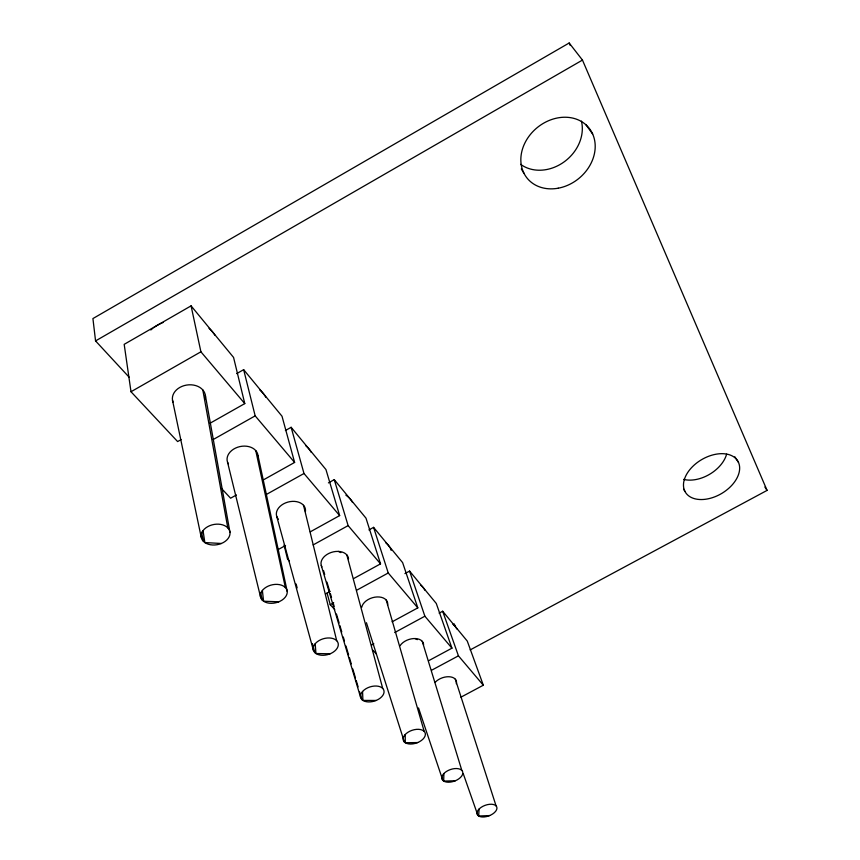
<?xml version="1.0" encoding="UTF-8"?>
<svg xmlns="http://www.w3.org/2000/svg" width="860" height="860" viewBox="0 0 860 860"><rect width="100%" height="100%" fill="white"/><g stroke="black" fill="none" stroke-linecap="round" stroke-linejoin="round"><path stroke-width="1.29" d="M443.889 773.527L443.685 781.084L455.348 780.762M479.084 809.013L478.665 816.011L489.662 815.57M470.14 649.923L767.077 490.393L582.467 60.082L569.169 43L92.923 318.565L95.557 340.915L129.28 377.357M95.557 340.915L582.467 60.082M210.044 423.238L244.777 403.598L233.565 357.427L191.081 305.859L124.184 344.344L130.999 391.741L177.622 441.567L181.095 439.611M130.999 391.741L200.907 351.804L191.081 305.859M236.694 373.616L243.649 369.66L282.015 416.229L294.614 462.433L263.192 479.998M213.162 439.557L255.173 415.864L243.649 369.66M285.391 430.537L291.142 427.302L325.951 469.56L339.646 515.591L310.245 531.846M236.425 494.952L230.598 498.209L221.482 488.458M265.933 494.704L303.988 473.494L291.142 427.302M328.423 482.879L334.26 479.643L365.994 518.161L380.529 563.859L353.6 578.597M278.489 549.4L285.552 545.498M313.169 544.907L348.128 525.611L334.26 479.643M368.918 529.932L373.573 527.363L402.63 562.623L417.81 607.87L392.085 621.823M325.51 593.97L330.186 591.411M327.069 593.056L330.219 604.688L333.702 602.785M356.911 590.1L388.247 572.975L417.81 607.87M404.91 573.62L409.586 571.072L436.278 603.462L451.941 648.171L428.506 660.792M371.52 645.107L373.842 643.85M394.719 632.541L424.872 616.212L451.941 648.171M439.148 613.148L442.674 611.234L467.281 641.098L483.32 685.216L460.928 697.18M431.688 670.198L458.434 655.836L483.32 685.216M417.68 742.567L405.275 742.728L404.361 741.997L366.435 622.715M376.153 700.459L362.909 700.416L361.899 699.61L359.62 691.945M330.143 653.793L315.942 653.514L314.835 652.611L312.352 643.549M278.866 601.796L263.579 601.226L262.343 600.216L260.451 592.433M221.375 543.488L204.841 542.563L203.454 541.424L201.552 532.275M415.047 638.55L417.315 639.646M338.539 551.421L340.829 552.604M477.891 815.409L478.665 816.011A10.47 5.601 -20.4 0 0 495.704 811.227A10.47 5.601 -20.4 0 0 487.298 804.68A10.47 5.601 -20.4 0 0 477.891 815.409L463.293 773.807M442.846 780.418L443.685 781.084A10.976 6.127 -19.6 0 0 461.616 776.161A10.976 6.127 -19.6 0 0 452.467 768.958A10.976 6.127 -19.6 0 0 442.846 780.418L418.519 707.93M289.336 560.989L287.519 559.054L284.079 545.079M330.219 604.688L334.712 609.493M372.81 650.214L376.411 654.062M200.907 351.804L244.777 403.598M255.173 415.864L294.614 462.433M303.988 473.494L339.646 515.591M348.128 525.611L380.529 563.859M585.832 124.603L592.68 134.074M173 402.093A16.619 12.825 -7.8 0 1 182.073 386.344A16.619 12.825 -7.8 0 1 202.809 389.924L204.046 391.633A16.619 12.825 -7.8 0 1 205.11 399.459M228.319 463.841A15.641 11.621 -11.6 0 1 235.403 448.146A15.641 11.621 -11.6 0 1 255.764 450.597L256.871 452.134A15.641 11.621 -11.6 0 1 258 457.434M278.414 519.246A14.803 10.556 -14.3 0 1 283.499 503.885A14.803 10.556 -14.3 0 1 303.526 505.304L304.515 506.701A14.803 10.556 -14.3 0 1 305.418 511.539M321.877 566.826A14.061 9.621 -16.2 0 1 328.971 553.367A14.061 9.621 -16.2 0 1 346.806 554.893L347.698 556.162A14.061 9.621 -16.2 0 1 348.515 559.054M361.727 607.321A13.405 8.804 -17.7 0 1 372.38 597.743A13.405 8.804 -17.7 0 1 386.215 600.033L387.021 601.204A13.405 8.804 -17.7 0 1 387.581 605.3M400.094 645.656A12.803 8.084 -18.8 0 1 411.177 638.883A12.803 8.084 -18.8 0 1 422.249 641.313L422.98 642.388A12.803 8.084 -18.8 0 1 423.561 644.85M435.214 682.281A12.266 7.439 -19.7 0 1 455.327 679.207L455.993 680.196A12.266 7.439 -19.7 0 1 456.294 683.721M764.873 487.05L767.077 490.393M734.849 456.8L738.493 462.422A30.487 19.662 -30.5 0 1 705.039 499.316A30.487 19.662 -30.5 0 1 691.161 468.077A30.487 19.662 -30.5 0 1 738.493 462.422M521.278 168.915L523.966 173.301M683.571 489.082L684.915 491.372M569.169 43L570.234 45.462M454.284 623.919L455.176 626.403M442.674 611.234L458.434 655.836M409.586 571.072L424.872 616.212M455.327 679.207L496.069 805.874M373.573 527.363L388.247 572.975M422.249 641.313L461.82 770.388M323.553 570.642L324.693 574.469M326.972 582.134L329.627 591.067M330.39 593.626L331.53 597.453M333.046 602.559L334.185 606.397M336.464 614.051L339.119 622.995M339.883 625.542L341.775 631.928M343.301 637.034L344.441 640.872M345.957 645.978L348.612 654.912M349.375 657.47L351.267 663.855M352.793 668.962L355.449 677.906M356.201 680.453L358.104 686.839M321.264 565.439L360.662 697.589M386.215 600.033L424.206 731.419M276.705 516.344L313.427 650.386M296.098 583.983L297.151 587.875M346.806 554.893L382.711 688.419M303.526 505.304L336.701 640.732M227.534 462.175L260.741 597.732M258 455.596L287.229 591.454M255.764 450.597L285.38 587.552M172.484 400.137L201.186 537.091M202.809 389.924L227.792 527.879M205.379 395.45L229.964 532.232M203.046 530.62L204.841 542.563A14.598 10.245 -11.1 0 0 229.072 536.962A14.598 10.245 -11.1 0 0 214.022 524.449A14.598 10.245 -11.1 0 0 203.454 541.424M262.375 590.454L263.579 601.226A13.663 9.159 -13.9 0 0 286.229 595.754A13.663 9.159 -13.9 0 0 272.76 584.692A13.663 9.159 -13.9 0 0 262.343 600.216M315.201 643.731L315.942 653.514A12.857 8.224 -16 0 0 337.206 648.182A12.857 8.224 -16 0 0 325.069 638.324A12.857 8.224 -16 0 0 314.835 652.611M362.554 691.483L362.909 700.416A12.158 7.428 -17.5 0 0 382.937 695.224A12.158 7.428 -17.5 0 0 371.95 686.398A12.158 7.428 -17.5 0 0 361.899 699.61M405.221 734.526L405.275 742.728A11.535 6.729 -18.7 0 0 424.195 737.676A11.535 6.729 -18.7 0 0 414.197 729.71A11.535 6.729 -18.7 0 0 404.361 741.997M150.812 329.982A39.517 31.422 -6.3 0 1 152.596 328.488M153.531 327.778A39.517 31.422 -6.3 0 1 163.067 322.468M209.034 328.369A39.517 31.422 -6.3 0 1 215.032 335.335M259.817 389.978A37.281 28.595 -10.5 0 1 265.815 397.255M305.773 445.727A35.335 26.09 -13.5 0 1 311.223 452.338M345.892 495.177A33.626 23.865 -15.7 0 1 352.535 502.444M385.731 542.725A32.099 21.908 -17.3 0 1 389.72 547.229M390.279 548.239A32.099 21.908 -17.3 0 1 391.16 550.357M420.733 585.176A30.713 20.167 -18.5 0 1 424.904 590.239M452.93 624.231A29.455 18.619 -19.5 0 1 456.789 628.907M581.435 121.131A39.012 32.615 -40.1 0 1 563.827 162.099A39.012 32.615 -40.1 0 1 520.676 164.346M726.625 454.166A29.992 19.705 -30.7 0 1 683.614 479.396M558.215 188.2A39.829 32.863 -39.3 0 0 590.132 129.537A39.829 32.863 -39.3 0 0 525.718 141.405A39.829 32.863 -39.3 0 0 558.215 188.2"/></g></svg>
